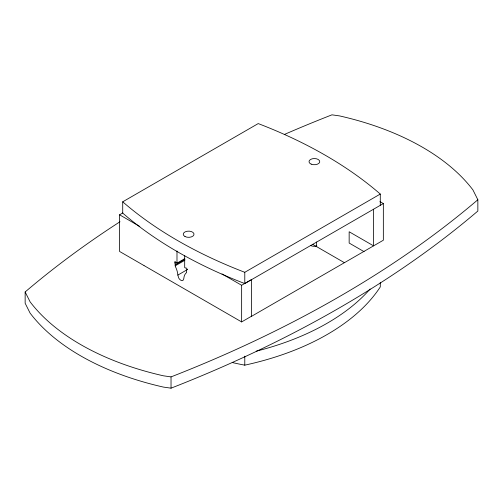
<?xml version="1.0" encoding="UTF-8"?>
<svg xmlns="http://www.w3.org/2000/svg" width="503" height="503" viewBox="0 0 503 503"><rect width="100%" height="100%" fill="white"/><g stroke="black" fill="none" stroke-linecap="round" stroke-linejoin="round"><path stroke-width="0.75" d="M184.683 255.423L184.683 267.583L185.645 268.143A1.019 0.591 59.9 0 1 186.808 268.577A1.019 0.591 59.9 0 1 186.613 269.803L186.613 272.582A15.926 9.205 59.9 0 0 183.821 278.53L182.947 280.46A4.219 2.44 59.9 0 1 178.722 278.033L177.848 275.097A15.926 9.205 59.9 0 0 175.446 266.684L175.057 263.157A1.019 0.591 59.9 0 1 174.862 261.698A1.019 0.591 59.9 0 1 176.019 262.597L176.987 263.151L184.783 258.636M175.057 263.157L176.358 262.403M175.057 265.024L184.808 259.378L184.808 260.284L175.057 265.93M177.848 275.097L187.6 269.451M379.947 201.615L383.343 203.57L244.785 283.566A435.919 251.676 0 0 1 122.713 213.09L122.713 201.81L258.215 123.581A435.919 251.676 0 0 1 380.287 194.057L380.287 205.337M143.984 265.54L119.569 251.443L119.569 214.794L122.82 212.92M122.713 201.81A435.919 251.676 0 0 0 244.785 272.293L380.287 194.057M241.641 321.926L241.641 285.276L251.406 279.637L251.406 316.286L241.641 321.926L144.072 265.597M251.5 316.343L383.343 240.22L383.343 203.57M284.333 134.483A1146.375 661.854 0 0 1 331.967 114.829L339.531 115.904A241.698 139.545 0 0 1 472.914 189.908L477.85 199.754A1146.375 661.854 0 0 1 171.033 376.898L163.469 375.816A241.698 139.545 0 0 1 30.086 301.819L25.15 291.966A1146.375 661.854 0 0 1 120.003 221.741M477.85 199.754L477.85 211.034A1146.375 661.854 0 0 1 171.033 388.171L163.469 387.096A241.698 139.545 0 0 1 30.086 313.092L25.15 303.246L25.15 291.966M364.078 251.657L349.157 243.043L349.157 231.764L373.578 245.86L373.578 209.21M312.646 244.345L344.354 262.654M119.569 214.794L139.834 226.495M221.98 273.921L241.641 285.276M380.287 282.416L380.287 286.924A231.933 133.905 0 0 1 244.785 365.159A190.191 109.805 0 0 1 232.235 362.518M316.488 242.006L316.488 246.564M244.785 272.293L244.785 283.566M244.785 356.137L244.785 365.159M176.987 250.991L176.987 263.151M171.033 376.898L171.033 388.171M316.865 245.986A5.388 3.112 0 0 1 310.401 245.332M370.139 288.986A231.933 133.905 0 0 1 256.222 351.195M311.187 164.141A5.388 3.112 0 0 0 319.726 161.972A5.388 3.112 0 0 0 312.206 158.791A5.388 3.112 0 0 0 311.187 164.141M184.985 236.523A5.388 3.112 0 0 0 193.888 234.907A5.388 3.112 0 0 0 187.022 231.267A5.388 3.112 0 0 0 184.985 236.523"/></g></svg>
